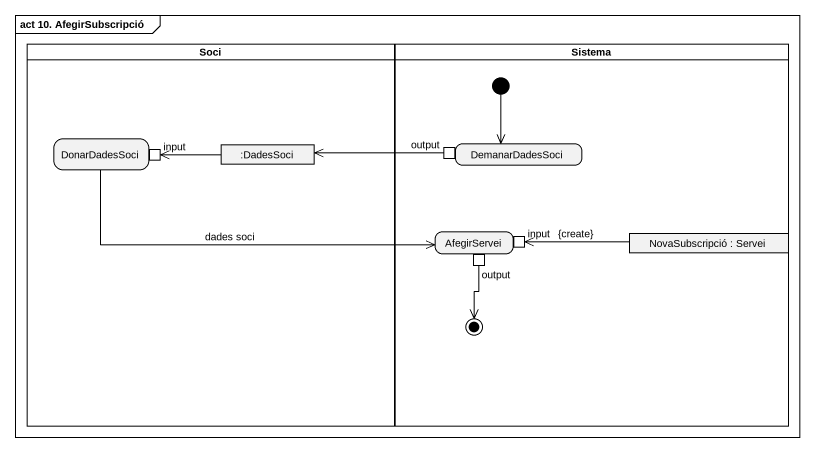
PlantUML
@startuml
mainframe act 10. AfegirSubscripció
hide empty description
state Soci <<partition>> {
  state DonarDadesSoci {
    state input <<inputPin>>
  }
  state ":DadesSoci" as DadesSoci <<object>>
}
state Sistema <<partition>> {
  state DemanarDadesSoci {
    state output <<outputPin>>
  }
  state AfegirServei {
    state "output" as output_2 <<outputPin>>
    state "input" as input_2 <<inputPin>>
  }
  state "NovaSubscripció : Servei" as NovaSubscripció <<object>>
  state final1 <<end>>
  [*] --> DemanarDadesSoci
}
DonarDadesSoci -right-> AfegirServei : dades soci
DadesSoci -left-> input
output -left-> DadesSoci
NovaSubscripció -left-> input_2 : {create}
output_2 --> final1
@enduml
